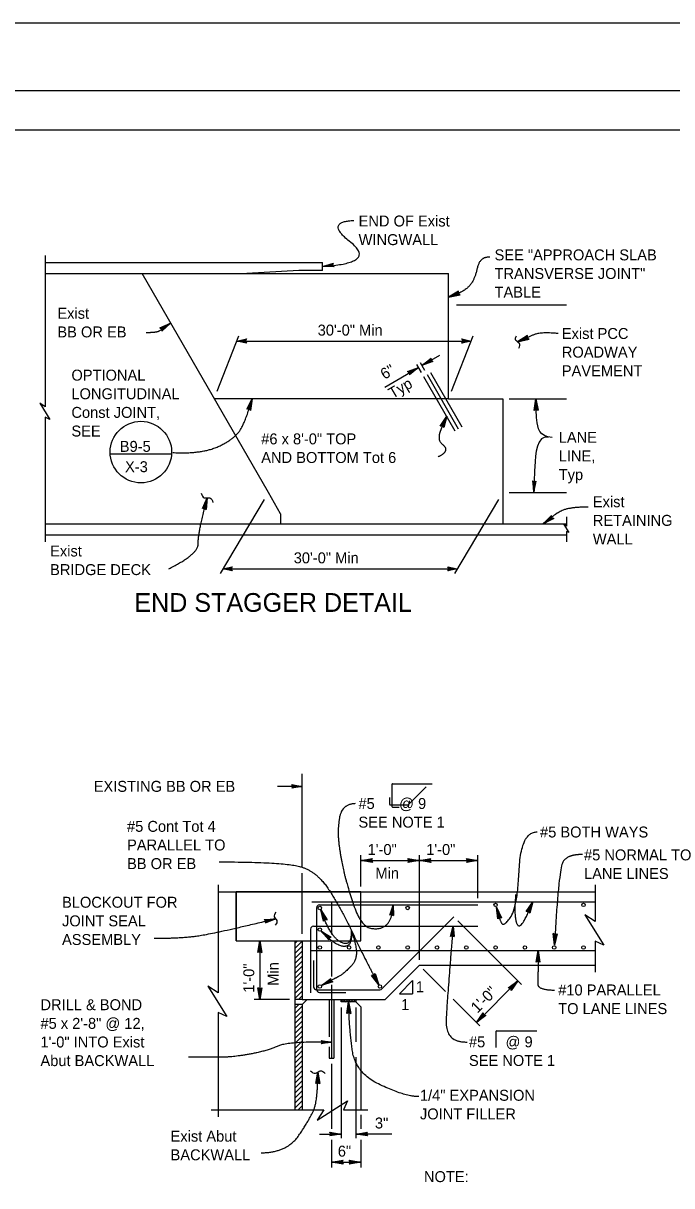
# Model space of a CAD drawing. Extents: x -893 to 867, y -474 to 712.
# Drawn here: x -135 to 280, y -31 to 712 of the extents above; entities that cross this region are included whole.
import ezdxf

# ---------------------------------------------------------------- set-up
doc = ezdxf.new("R2010")
doc.units = 0
for name, color, linetype in [('12 Coord Grid', 7, 'Continuous'), ('border_PLOTTING-ELEMENTS', 7, 'Continuous'), ('border_rw_22x34_Cut_Lines', 7, 'Continuous'), ('border_SHEET', 7, 'Continuous'), ('str_Center-Line-A', 7, 'Continuous'), ('str_Concrete-A', 7, 'Continuous'), ('str_Reinforcement-A', 7, 'Continuous'), ('str_Text-A', 7, 'Continuous')]:
    doc.layers.add(name, color=color, linetype=linetype)

# ---------------------------------------------------------------- blocks, each defined once
blk = doc.blocks.new('TERMAG-E')
at = {"layer": '12 Coord Grid'}
for p, q in [((-14.420088, 1.268592), (-15.202128, 2.537184)), ((-15.202128, 2.537184), (0, 0)), ((0, 0), (-15.202128, -2.53992)), ((-14.81088, 1.902888), (0, 0)), ((0, 0), (-14.81088, -1.904712)), ((0, 0), (-14.420088, 1.268592)), ((-14.420088, 1.268592), (-13.638504, 0)), ((-14.420088, -1.270416), (0, 0)), ((-13.638504, 0), (-14.420088, -1.270416)), ((0, 0), (-14.029296, 0.634296)), ((-14.029296, -0.635208), (0, 0)), ((-13.638504, 0), (0, 0)), ((-14.420088, -1.270416), (-15.202128, -2.53992))]:
    blk.add_line(p, q, dxfattribs=at)

msp = doc.modelspace()

# ---------------------------------------------------------------- linework, layer by layer
at = {"layer": 'border_PLOTTING-ELEMENTS'}
for points in [[(-893.45, -474.04), (866.55, -474.04), (866.55, 711.96), (-893.45, 711.96)], [(-863.45, 668.96), (836.55, 668.96), (836.55, -431.04), (-863.45, -431.04)]]:
    msp.add_lwpolyline(points, close=True, dxfattribs=at)
at = {"layer": 'border_rw_22x34_Cut_Lines'}
msp.add_lwpolyline([(-863.45, 668.96), (836.55, 668.96), (836.55, -431.04), (-863.45, -431.04)], close=True, dxfattribs=at)
at = {"layer": 'border_SHEET'}
msp.add_line((-813.45, 643.96), (811.55, 643.96), dxfattribs=at)
at = {"layer": 'str_Center-Line-A'}
for p, q in [((43.28, 173.34), (43.28, 232.57)), ((43.28, 130.27), (43.28, 168.97))]:
    msp.add_line(p, q, dxfattribs=at)
at = {"layer": 'str_Concrete-A'}
for p, q in [((-121.01, 559.1), (56.2, 559.1)), ((56.2, 554.1), (56.2, 559.1)), ((-121.01, 552.02), (-59.06, 552.02)), ((-59.06, 552.02), (136.96, 552.02)), ((21.7, 412.13), (-59.06, 552.02)), ((41.21, 554.1), (7.91, 552.02)), ((56.2, 554.1), (41.21, 554.1)), ((136.96, 472.09), (136.96, 552.02)), ((141.98, 532.04), (212.4, 532.04)), ((136.96, 472.09), (-12.91, 472.09)), ((136.96, 472.09), (171.58, 472.09)), ((171.58, 472.09), (171.58, 412.13)), ((175.68, 472.09), (212.4, 472.09)), ((29.51, 398.6), (21.7, 412.13)), ((171.58, 412.13), (171.58, 392.15)), ((175.68, 412.13), (212.4, 412.13)), ((29.51, 398.6), (29.51, 392.15)), ((-121.01, 392.15), (29.51, 392.15)), ((29.51, 392.15), (171.58, 392.15)), ((171.58, 392.15), (212.4, 392.15)), ((-121.01, 385.07), (212.4, 385.07)), ((-10.46, 157.01), (1.12, 157.01)), ((1.12, 157.01), (230.64, 157.01)), ((1.12, 125.77), (1.12, 157.01)), ((80.77, 125.77), (80.77, 157.01)), ((1.12, 125.77), (80.77, 125.77)), ((1.12, 125.77), (38.6, 125.77)), ((38.6, 124.01), (40.36, 125.77)), ((38.6, 125.77), (38.6, 17.9)), ((38.6, 120.83), (43.28, 125.52)), ((38.6, 117.65), (43.28, 122.34)), ((38.6, 114.48), (43.28, 119.16)), ((43.28, 125.77), (43.28, 88.29)), ((43.28, 125.77), (80.77, 125.77)), ((38.6, 111.3), (43.28, 115.98)), ((38.6, 108.12), (43.28, 112.8)), ((38.6, 104.94), (43.28, 109.62)), ((38.6, 101.76), (43.28, 106.44)), ((96.38, 88.29), (118.25, 110.16)), ((118.25, 110.16), (230.64, 110.16)), ((38.6, 98.58), (43.28, 103.26)), ((38.6, 95.4), (43.28, 100.08)), ((38.6, 92.22), (43.28, 96.91)), ((38.6, 89.04), (43.28, 93.73)), ((41.03, 88.29), (43.28, 90.55)), ((43.28, 88.29), (38.6, 88.29)), ((43.28, 85.17), (38.6, 85.17)), ((38.6, 82.52), (41.25, 85.17)), ((38.6, 79.34), (43.28, 84.03)), ((43.28, 88.29), (96.38, 88.29)), ((43.28, 85.17), (46.41, 88.29)), ((43.28, 85.17), (43.28, 17.9)), ((60.46, 88.29), (60.46, 64.45)), ((63.59, 88.29), (63.59, 50.81)), ((68.27, 86.73), (68.27, 88.29)), ((68.27, 87.99), (69.54, 86.73)), ((77.64, 86.73), (68.27, 86.73)), ((69.57, 88.29), (71.13, 86.73)), ((71.16, 88.29), (72.72, 86.73)), ((72.74, 88.29), (74.31, 86.73)), ((74.33, 88.29), (75.9, 86.73)), ((75.92, 88.29), (77.49, 86.73)), ((77.51, 88.29), (77.64, 88.16)), ((77.64, 88.29), (77.64, 86.73)), ((77.64, 86.73), (80.77, 83.61)), ((80.77, 83.61), (80.77, 17.9)), ((38.6, 76.16), (43.28, 80.85)), ((38.6, 72.98), (43.28, 77.67)), ((38.6, 69.8), (43.28, 74.49)), ((38.6, 66.62), (43.28, 71.31)), ((38.6, 63.44), (43.28, 68.13)), ((38.6, 60.27), (43.28, 64.95)), ((38.6, 57.09), (43.28, 61.77)), ((38.6, 53.91), (43.28, 58.59)), ((38.6, 50.73), (43.28, 55.41)), ((38.6, 47.55), (43.28, 52.23)), ((60.46, 58.06), (60.46, 50.81)), ((38.6, 44.37), (43.28, 49.05)), ((38.6, 41.19), (43.28, 45.87)), ((60.46, 50.81), (63.59, 50.81)), ((38.6, 38.01), (43.28, 42.69)), ((38.6, 34.83), (43.28, 39.52)), ((38.6, 31.65), (43.28, 36.34)), ((38.6, 28.47), (43.28, 33.16)), ((38.6, 25.29), (43.28, 29.98)), ((38.6, 22.11), (43.28, 26.8)), ((38.6, 18.93), (43.28, 23.62)), ((40.75, 17.9), (43.28, 20.44))]:
    msp.add_line(p, q, dxfattribs=at)
for points in [[(-121.01, 563.59), (-121.01, 467.02), (-124.53, 469.25), (-118, 458.9), (-121.01, 460.29), (-121.01, 380.58)], [(212.4, 396.65), (212.4, 390.61), (210.64, 391.72), (213.91, 386.55), (212.4, 387.24), (212.4, 380.58)], [(-10.46, 161.5), (-10.46, 92.59), (-17.06, 96.77), (-4.81, 77.37), (-10.46, 79.97), (-10.46, 13.41)], [(1.12, 125.77), (80.77, 125.77), (80.77, 157.01), (1.12, 157.01), (1.12, 125.77)], [(230.64, 161.5), (230.64, 138.23), (224.04, 142.41), (236.29, 123.01), (230.64, 125.61), (230.64, 105.66)], [(-14.95, 17.9), (57.08, 17.9), (52.9, 11.3), (72.29, 23.55), (69.7, 17.9), (85.26, 17.9)]]:
    msp.add_lwpolyline(points, dxfattribs=at)
at = {"layer": 'str_Reinforcement-A'}
for p, q in [((141.19, 451.45), (121.2, 486.06)), ((143.35, 452.7), (123.37, 487.31)), ((145.51, 453.95), (125.53, 488.56)), ((49.54, 150.76), (230.64, 150.76)), ((54.35, 148.79), (155.73, 148.79)), ((62.03, 150.73), (62.03, 129.83)), ((52.48, 146.92), (52.48, 94.74)), ((50.5, 135.14), (155.73, 135.14)), ((94.34, 95.1), (140.33, 141.08)), ((48.62, 133.27), (48.62, 92.61)), ((48.65, 119.53), (230.64, 119.53)), ((62.03, 124.94), (62.03, 102.96)), ((50.61, 113.29), (50.61, 96.42)), ((62.03, 97.68), (62.03, 50.81)), ((52.49, 94.55), (93.01, 94.55)), ((54.35, 92.87), (71.22, 92.87))]:
    msp.add_line(p, q, dxfattribs=at)
for centre in [(166.99, 148.74), (223.19, 148.74), (54.58, 146.78), (110.78, 146.78), (54.58, 132.94), (54.58, 121.54), (73.31, 121.54), (92.05, 121.54), (110.78, 121.54), (129.52, 121.54), (148.25, 121.54), (166.99, 121.54), (185.72, 121.54), (204.46, 121.54), (223.19, 121.54), (54.58, 96.63), (93, 96.63)]:
    msp.add_circle(centre, 1.09, dxfattribs=at)
for centre, start, end in [((54.35, 146.92), 90, 180), ((50.5, 133.27), 90, 180), ((52.49, 96.42), 180, 270), ((54.35, 94.74), 180, 270), ((93.01, 96.42), 270, 315)]:
    msp.add_arc(centre, 1.87, start, end, dxfattribs=at)
at = {"layer": 'str_Text-A'}
for p, q in [((-10.99, 476.97), (2.87, 512.19)), ((1.58, 508.93), (151.46, 508.93)), ((138.89, 476.97), (152.74, 512.19)), ((119.91, 493.29), (131.37, 499.91)), ((96.17, 479.58), (117.75, 492.04)), ((119.63, 488.78), (116.7, 493.86)), ((121.79, 490.03), (118.86, 495.11)), ((-79.51, 436.95), (-40.16, 436.95)), ((19.01, 407.63), (-9.18, 360.43)), ((168.88, 407.63), (140.69, 360.43)), ((-7.39, 363.43), (142.49, 363.43)), ((43.3, 224.47), (27.54, 224.47)), ((37.04, 225.02), (36.7, 225.57)), ((36.7, 225.57), (43.3, 224.47)), ((43.3, 224.47), (36.7, 223.37)), ((37.04, 223.92), (36.7, 223.37)), ((36.87, 225.3), (43.3, 224.47)), ((43.3, 224.47), (36.87, 223.65)), ((43.3, 224.47), (37.04, 225.02)), ((37.04, 225.02), (37.38, 224.47)), ((37.04, 223.92), (43.3, 224.47)), ((37.38, 224.47), (37.04, 223.92)), ((43.3, 224.47), (37.21, 224.75)), ((37.21, 224.2), (43.3, 224.47)), ((37.38, 224.47), (43.3, 224.47)), ((100.63, 225.7), (100.63, 211.67)), ((101.1, 226.17), (126.44, 226.17)), ((111.09, 212.75), (122.59, 224.25)), ((99.15, 217.3), (99.15, 213.09)), ((99.62, 212.62), (110.76, 212.62)), ((101.1, 211.2), (105.32, 211.2)), ((80.77, 160.52), (80.77, 180.6)), ((118.25, 113.66), (118.25, 180.6)), ((155.73, 152.96), (155.73, 180.6)), ((80.77, 177.09), (118.25, 177.09)), ((118.25, 177.09), (155.73, 177.09)), ((99.43, 142.23), (101.45, 148.6)), ((99.73, 142.36), (101.45, 148.6)), ((101.45, 148.6), (100.02, 142.49)), ((101.45, 148.6), (100.32, 142.62)), ((100.62, 142.75), (101.45, 148.6)), ((100.87, 142.54), (101.45, 148.6)), ((101.11, 142.34), (101.45, 148.6)), ((101.45, 148.6), (101.36, 142.13)), ((101.45, 148.6), (101.61, 141.92)), ((100.02, 142.49), (99.43, 142.23)), ((100.02, 142.49), (100.62, 142.75)), ((100.62, 142.75), (101.11, 142.34)), ((101.11, 142.34), (101.61, 141.92)), ((138.23, 128.64), (139.8, 135.14)), ((138.51, 128.79), (139.8, 135.14)), ((139.8, 135.14), (138.8, 128.94)), ((139.8, 135.14), (139.09, 129.09)), ((139.37, 129.24), (139.8, 135.14)), ((139.64, 129.05), (139.8, 135.14)), ((139.8, 135.14), (140.42, 128.48)), ((139.9, 128.86), (139.8, 135.14)), ((139.8, 135.14), (140.16, 128.67)), ((142.8, 138.61), (183.51, 97.9)), ((138.8, 128.94), (138.23, 128.64)), ((138.8, 128.94), (139.37, 129.24)), ((139.37, 129.24), (139.9, 128.86)), ((139.9, 128.86), (140.42, 128.48)), ((16.18, 125.77), (16.18, 88.29)), ((120.73, 107.67), (134.93, 93.47)), ((105.43, 91.97), (113.8, 100.34)), ((113.8, 100.34), (113.8, 91.97)), ((154.73, 73.68), (181.23, 100.18)), ((105.43, 91.97), (113.8, 91.97)), ((23.04, 88.29), (12.67, 88.29)), ((35.09, 88.29), (12.67, 88.29)), ((68.28, 83.22), (68.28, -0.33)), ((77.64, 83.22), (77.64, 61.32)), ((139.81, 88.59), (157.01, 71.39)), ((167.23, 67.82), (167.23, 57.62)), ((167.7, 68.28), (193.42, 68.28)), ((55.77, 61.58), (55.43, 62.13)), ((55.43, 62.13), (62.03, 61.03)), ((62.03, 61.03), (55.43, 59.92)), ((55.77, 60.47), (55.43, 59.92)), ((55.6, 61.85), (62.03, 61.03)), ((62.03, 61.03), (55.6, 60.2)), ((62.03, 61.03), (55.77, 61.58)), ((55.77, 61.58), (56.11, 61.03)), ((55.77, 60.47), (62.03, 61.03)), ((56.11, 61.03), (55.77, 60.47)), ((62.03, 61.03), (55.94, 61.3)), ((55.94, 60.75), (62.03, 61.03)), ((56.11, 61.03), (62.03, 61.03)), ((62.03, 47.31), (62.03, 5.58)), ((77.64, 51.41), (77.64, -0.33)), ((80.81, 14.68), (80.81, 5.58)), ((54.29, 2.38), (68.32, 2.38)), ((100.56, 2.38), (77.69, 2.38)), ((62.03, -1.34), (62.03, -19.09)), ((80.81, -1.34), (80.81, -19.09)), ((62.07, -15.58), (80.81, -15.58))]:
    msp.add_line(p, q, dxfattribs=at)
for points in [[(7.59, 507.59), (1.58, 508.93), (7.59, 510.25), (7.38, 509.9), (2.98, 508.93), (7.38, 507.95), (7.17, 508.3), (4.35, 508.93), (7.16, 509.55), (6.95, 509.19), (5.73, 508.93), (6.95, 508.65), (6.79, 508.93), (7.59, 510.25), (6.79, 508.93)], [(145.46, 510.26), (151.46, 508.93), (145.46, 507.6), (145.67, 507.96), (150.07, 508.92), (145.67, 509.91), (145.88, 509.56), (148.7, 508.93), (145.88, 508.31), (146.1, 508.66), (147.31, 508.93), (146.09, 509.2), (146.26, 508.93), (145.46, 507.6), (146.26, 508.93)], [(-1.38, 362.1), (-7.39, 363.43), (-1.38, 364.76), (-1.6, 364.41), (-6, 363.44), (-1.6, 362.45), (-1.81, 362.81), (-4.62, 363.43), (-1.81, 364.05), (-2.02, 363.7), (-3.24, 363.43), (-2.02, 363.16), (-2.18, 363.43), (-1.38, 364.76), (-2.18, 363.43)], [(136.48, 364.77), (142.49, 363.43), (136.48, 362.11), (136.7, 362.46), (141.1, 363.43), (136.7, 364.41), (136.91, 364.06), (139.72, 363.44), (136.91, 362.81), (137.12, 363.17), (138.34, 363.44), (137.12, 363.71), (137.28, 363.43), (136.48, 362.11), (137.28, 363.43)]]:
    msp.add_lwpolyline(points, close=True, dxfattribs=at)
msp.add_circle((-59.86, 437.99), 19.67, dxfattribs=at)
for centre, start, end in [((101.1, 225.7), 90, 180), ((99.62, 213.09), 180, 270), ((101.1, 211.67), 180, 270), ((110.76, 213.09), 270, 315), ((167.7, 67.82), 90, 180)]:
    msp.add_arc(centre, 0.468, start, end, dxfattribs=at)
for points, degree in [([(56.2, 556.6), (91.3, 558.74), (57.4, 585.19), (76.34, 586.01)], 2), ([(163.21, 562.44), (156.85, 563.03), (153.45, 547.21), (145.59, 539.69), (136.96, 536.88)], 2), ([(-56.42, 514.46), (-50.66, 514.46), (-46.91, 515.84), (-40.91, 520.32)], 2), ([(207.02, 513.73), (195.6, 514.83), (186.67, 510.89), (181.09, 508.36)], 2), ([(181.89, 504.38), (182.4, 505.53), (182.93, 507.63), (179.24, 509.08), (179.77, 511.19), (180.28, 512.33)], 3), ([(-39.38, 437.67), (-20.98, 436.78), (-0.1, 446.17), (7.38, 457.99), (11.22, 472.09)], 2), ([(203.21, 447.34), (194.94, 447.64), (192.69, 459.85), (192.94, 466.53), (192.67, 472.09)], 3), ([(135.72, 460.91), (133.02, 454.85), (131.91, 452.14), (130.84, 449.31), (130.84, 444.64), (135.7, 440.7), (133.91, 436.51), (130.21, 434.96)], 2), ([(200.91, 447.59), (193.33, 449.04), (191.51, 424.37), (191.76, 417.69), (191.5, 412.13)], 3), ([(-42.06, 363.49), (-23.07, 372.76), (-23.39, 385.97), (-17.53, 408.77)], 2), ([(-21.27, 411.7), (-20.85, 410.29), (-19.73, 408.01), (-15.34, 409.53), (-14.21, 407.25), (-13.8, 405.84)], 3), ([(226.13, 402.88), (217.6, 402.88), (206.82, 400.3), (197.51, 392.15)], 2), ([(77.23, 213.41), (68.76, 213.13), (65.65, 196.37), (68.03, 178.28), (71.68, 162.27), (80.77, 135.08), (93.63, 132.56), (101.2, 139.88), (101.45, 148.6)], 2), ([(167.55, 147.35), (169.64, 138.13), (172.69, 135.21), (181, 147.52), (183.16, 195.38), (193.58, 195.38)], 2), ([(222.64, 180.92), (212.98, 180.99), (207.27, 171.7), (204.63, 122.96)], 2), ([(-9.76, 176.19), (29.06, 176.19), (52.53, 170.83), (69.24, 144.44), (83.46, 113.91), (92.27, 97.73)], 2), ([(179.87, 155.46), (178.4, 140.6), (183.35, 131.71), (190.73, 150.76)], 2), ([(26.31, 135.88), (27.08, 136.88), (28.1, 138.8), (24.86, 141.08), (25.87, 143), (26.65, 144)], 3), ([(74.55, 132.36), (75.26, 121.55), (61.45, 127.84), (55.2, 145.57)], 2), ([(-51.26, 127.43), (-34.98, 127.43), (-14.14, 130.15), (26.48, 139.94)], 2), ([(139.8, 135.14), (136.16, 90.46), (134.52, 60.76), (148.81, 61.15)], 2), ([(74.55, 132.36), (75.77, 122.36), (65.01, 122.05), (55.44, 132.04)], 2), ([(74.55, 132.36), (80.95, 116.54), (69.78, 104.47), (63.88, 101.62), (55.73, 97.16)], 2), ([(194.14, 119.53), (194.14, 101.94), (193.81, 94.44), (204.56, 94.32)], 2), ([(117.86, 26.3), (109.96, 26.01), (77.43, 41.06), (73.38, 70.21), (72.96, 86.73)], 2), ([(62.03, 61.03), (34.32, 61.47), (21.24, 55.54), (-0.46, 51.51), (-13.03, 51.45), (-29.3, 51.44)], 2), ([(17.11, -9.67), (33.82, -9.35), (48.29, 12), (53.29, 23.94), (53.29, 41.96)], 2), ([(48.61, 42.8), (49.64, 41.74), (51.71, 40.26), (54.87, 43.66), (56.93, 42.17), (57.96, 41.12)], 3)]:
    msp.add_open_spline(points, degree=degree, dxfattribs=at)

# ---------------------------------------------------------------- block references
for p, xscale, yscale, rotation in [((56.2, 556.6), 0.4867752315503332, 0.48767769003015954, -172.70767188289287), ((136.96, 536.88), 0.48677523155033314, -0.48767769003015965, -157.75823067529407), ((-40.91, 520.32), 0.4867752315503329, 0.48767769003015965, 32.654031646047216), ((181.09, 508.36), 0.48677523155033303, -0.48767769003015954, -156.63315009020792), ((119.91, 493.29), 0.48677523155033314, 0.4876776900301595, -150.00000000000273), ((117.75, 492.04), 0.48677523155033314, 0.4876776900301597, 29.999999999998934), ((11.22, 472.09), 0.4867752315503332, 0.4876776900301596, 73.33850770247143), ((192.67, 472.09), 0.48677523155033303, 0.48767769003015976, 91.95058999495207), ((135.72, 460.91), 0.486775231550333, 0.4876776900301597, 66.00742225614445), ((191.5, 412.13), 0.486775231550333, -0.4876776900301596, -91.71651255681002), ((-17.53, 408.77), 0.48677523155033314, 0.4876776900301595, 75.76104960218815), ((197.51, 392.15), 0.48677523155033325, 0.48767769003015954, -143.14871121471452), ((80.77, 177.09), 0.48693468863422035, 0.4878374427400119, 180), ((118.25, 177.09), 0.48693468863422035, 0.4878374427400119, 180), ((190.73, 150.76), 0.4869346886342204, 0.4878374427400118, 65.79876801402557), ((26.48, 139.94), 0.48693468863422046, 0.48783744274001184, 13.70988737086116), ((55.2, 145.57), 0.48693468863422046, 0.4878374427400119, 112.77952120048538), ((167.55, 147.35), 0.48693468863422046, 0.48783744274001195, 105.54109066654127), ((55.44, 132.04), 0.48693468863422096, 0.4878374427400122, 139.8810660236194), ((204.63, 122.96), 0.48693468863422024, 0.4878374427400119, -93.4168525967208), ((16.18, 125.77), 0.48693468863422035, 0.4878374427400119, 90), ((194.14, 119.53), 0.48693468863422035, 0.4878374427400119, 90.00000000000021), ((92.27, 97.73), 0.48693468863422057, 0.48783744274001173, -61.90859415805893), ((55.73, 97.16), 0.48693468863422057, 0.4878374427400121, -151.16933550928906), ((181.23, 100.18), 0.4869346886342203, 0.48783744274001195, 45), ((16.18, 88.29), 0.48693468863422035, 0.4878374427400119, -90), ((72.96, 86.73), 0.48677523155033287, 0.4876776900301595, 91.37517335069774), ((154.73, 73.68), 0.4869346886342203, 0.48783744274001195, -135), ((53.29, 41.96), 0.4867752315503328, 0.48767769003015976, 89.99567027610642), ((77.69, 2.38), 0.486775231550333, 0.48767769003015954, 180), ((62.07, -15.58), 0.486775231550333, 0.48767769003015954, 180)]:
    msp.add_blockref('TERMAG-E', p, dxfattribs=dict(at, xscale=xscale, yscale=yscale, rotation=rotation))
for p, xscale, yscale in [((118.25, 177.09), 0.48693468863422035, 0.4878374427400119), ((155.73, 177.09), 0.48693468863422035, 0.4878374427400119), ((68.32, 2.38), 0.486775231550333, 0.48767769003015954), ((80.81, -15.58), 0.486775231550333, 0.48767769003015954)]:
    msp.add_blockref('TERMAG-E', p, dxfattribs=dict(at, xscale=xscale, yscale=yscale))

# ---------------------------------------------------------------- texts
for s, height, p in [('END OF Exist', 7, (79.39, 582.12)), ('WINGWALL', 7, (79.39, 570.22)), ('SEE "APPROACH SLAB', 7, (166.31, 560.48)), ('TRANSVERSE JOINT" ', 7, (166.31, 548.58)), ('TABLE', 7, (166.31, 536.68)), ('Exist ', 7, (-113.25, 523.17)), ('BB OR EB', 7, (-113.25, 511.27)), ('30\'-0" Min', 7, (53.22, 512.43)), ('Exist PCC ', 7, (209.33, 510.26)), ('ROADWAY ', 7, (209.33, 498.36)), ('OPTIONAL', 7, (-104.27, 483.66)), ('PAVEMENT', 7, (209.33, 486.46)), ('LONGITUDINAL ', 7, (-104.27, 471.76)), ('Const JOINT,', 7, (-104.27, 459.86)), ('SEE', 7, (-104.27, 447.96)), ('#6 x 8\'-0" TOP', 7, (17.12, 442.94)), ('LANE ', 7, (207.37, 443.92)), ('B9-5', 7, (-73.34, 438.14)), ('LINE, ', 7, (207.37, 432.02)), ('X-3', 7, (-69.98, 425.17)), ('AND BOTTOM Tot 6', 7, (17.12, 431.04)), ('Typ', 7, (207.37, 420.12)), ('Exist ', 7, (229.16, 402.78)), ('RETAINING ', 7, (229.16, 390.88)), ('WALL', 7, (229.16, 378.98)), ('Exist', 7, (-117.9, 371.32)), ('30\'-0" Min', 7, (37.9, 366.93)), ('BRIDGE DECK', 7, (-117.9, 359.42)), ('END STAGGER DETAIL', 12, (-64.02, 335.93)), ('EXISTING BB OR EB', 7, (-90.02, 220.97)), ('#5      @ 9', 7, (79.28, 210.01)), ('#5 Cont Tot 4', 7, (-68.7, 195.41)), ('SEE NOTE 1', 7, (79.28, 198.11)), ('#5 BOTH WAYS', 7, (195.41, 191.8)), ('PARALLEL TO', 7, (-68.7, 183.51)), ('1\'-0"', 7, (85.13, 180.61)), ('1\'-0"', 7, (122.62, 180.61)), ('BB OR EB', 7, (-68.7, 171.61)), ('#5 NORMAL TO', 7, (223.54, 177.18)), ('Min', 7, (90.13, 165.52)), ('LANE LINES', 7, (223.54, 165.28)), ('BLOCKOUT FOR', 7, (-110.27, 146.93)), ('JOINT SEAL ', 7, (-110.27, 135.03)), ('ASSEMBLY', 7, (-110.27, 123.13)), ('1', 7, (115.98, 92.94)), ('#10 PARALLEL', 7, (207.03, 90.89)), ('DRILL & BOND', 7, (-124.08, 81.46)), ('1', 7, (106.56, 81.55)), ('TO LANE LINES', 7, (207.03, 78.99)), ('#5 x 2\'-8" @ 12,', 7, (-124.08, 69.56)), ('1\'-0" INTO Exist', 7, (-124.08, 57.66)), ('#5     @ 9', 7, (149.95, 57.75)), ('Abut BACKWALL', 7, (-124.08, 45.76)), ('SEE NOTE 1', 7, (149.95, 45.85)), ('1/4" EXPANSION', 7, (118.61, 23.61)), ('JOINT FILLER', 7, (118.61, 11.71)), ('3"', 7, (89.83, 5.9)), ('Exist Abut', 7, (-40.88, -2.52)), ('BACKWALL', 7, (-40.88, -14.42)), ('6"', 7, (66.08, -12.07)), ('NOTE:', 7, (121.18, -28.36))]:
    msp.add_text(s, height=height, dxfattribs=at).set_placement(p)
for s, rotation, p in [('6" ', 30.67955, (95.97, 484.13)), ('Typ', 30.67955, (101.09, 471.9)), ('Min', 90, (28.17, 97.06)), ('1\'-0"', 90, (12.66, 92.66)), ('1\'-0"', 45, (155.33, 79.25))]:
    msp.add_text(s, height=7, rotation=rotation, dxfattribs=at).set_placement(p)

doc.saveas('drawing.dxf')
